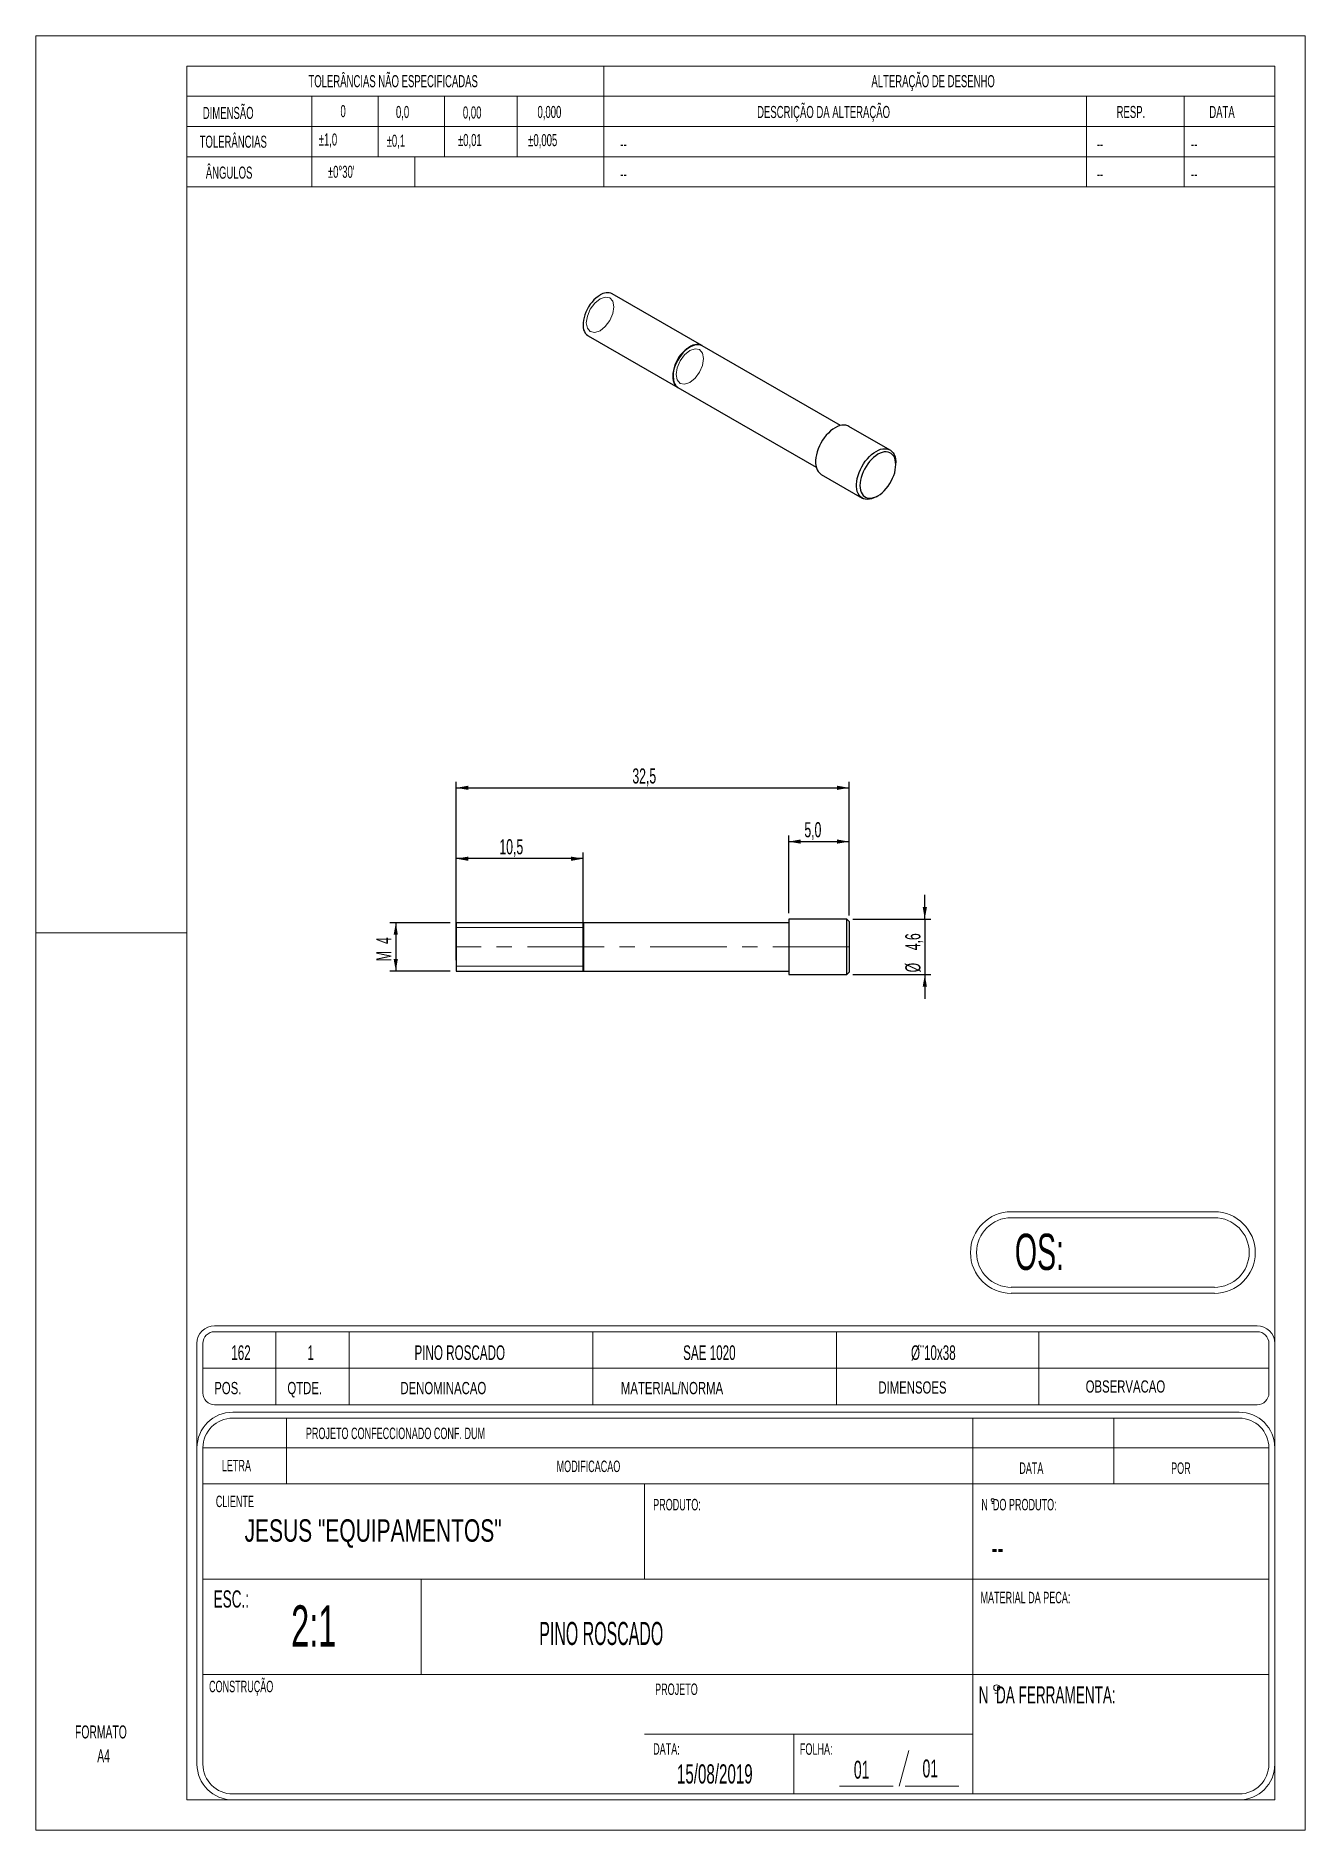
# Model space of a CAD drawing. Header units: millimetres. Extents: x 0 to 105, y 0 to 149.
import ezdxf

# ---------------------------------------------------------------- set-up
doc = ezdxf.new("R2010")
doc.units = ezdxf.units.MM
doc.header["$LTSCALE"] = 0.5
doc.linetypes.add('CENTERX2', pattern=[20.32, 12.7, -2.54, 2.54, -2.54])
doc.layers.add('COTAS', color=7, linetype='Continuous')
doc.styles.add('SLDTEXTSTYLE0', font='TXT', dxfattribs={"width": 0.595745})
doc.styles.add('SLDTEXTSTYLE1', font='TXT', dxfattribs={"width": 0.589474})
doc.styles.add('SLDTEXTSTYLE2', font='TXT', dxfattribs={"width": 0.515789})
doc.styles.add('SLDTEXTSTYLE3', font='TXT', dxfattribs={"width": 0.7})
doc.styles.add('SLDTEXTSTYLE4', font='TXT', dxfattribs={"width": 0.695035})
doc.styles.add('SLDTEXTSTYLE5', font='TXT', dxfattribs={"width": 0.605})
doc.dimstyles.new('SLDDIMSTYLE0', dxfattribs={"dimtxt": 1.25, "dimasz": 1, "dimexe": 0, "dimexo": 0.0625, "dimgap": 0.3125, "dimtad": 1, "dimdec": 0, "dimrnd": 1e-09, "dimzin": 12, "dimdsep": 46, "dimtxsty": 'SLDTEXTSTYLE5', "dimsah": 1, "dimcen": 0.09, "dimadec": 0, "dimazin": 3, "dimtfac": 1, "dimtdec": 3, "dimtofl": 0, "dimtmove": 0, "dimatfit": 3, "dimfxl": 0, "dimfrac": 2, "dimtolj": 1, "dimtzin": 12, "dimarcsym": 0})
doc.dimstyles.new('SLDDIMSTYLE1', dxfattribs={"dimtxt": 1.25, "dimasz": 1, "dimexe": 0, "dimexo": 0.0625, "dimgap": 0.3125, "dimtad": 1, "dimdec": 1, "dimrnd": 1e-09, "dimzin": 12, "dimdsep": 46, "dimtxsty": 'SLDTEXTSTYLE5', "dimsah": 1, "dimcen": 0.09, "dimadec": 0, "dimazin": 3, "dimtfac": 1, "dimtdec": 3, "dimtofl": 0, "dimtmove": 0, "dimatfit": 3, "dimfxl": 0, "dimfrac": 2, "dimtolj": 1, "dimtzin": 12, "dimarcsym": 0})
doc.dimstyles.new('SLDDIMSTYLE2', dxfattribs={"dimtxt": 1.25, "dimasz": 1, "dimexe": 0, "dimexo": 0.0625, "dimgap": 0.3125, "dimtad": 1, "dimdec": 1, "dimrnd": 1e-09, "dimzin": 12, "dimdsep": 46, "dimtxsty": 'SLDTEXTSTYLE5', "dimsah": 1, "dimcen": 0.09, "dimadec": 0, "dimazin": 3, "dimtfac": 1, "dimtdec": 3, "dimtmove": 0, "dimatfit": 0, "dimfxl": 0, "dimfrac": 2, "dimtolj": 1, "dimtzin": 12, "dimarcsym": 0})

# ---------------------------------------------------------------- blocks, each defined once
blk = doc.blocks.new('SW_NOTE_0')
at = {"color": 0, "linetype": 'Continuous', "lineweight": 18, "insert": (0, 1.39), "char_height": 1.076, "attachment_point": 1, "style": 'SLDTEXTSTYLE0'}
blk.add_mtext('FORMATO', dxfattribs=at)
blk = doc.blocks.new('SW_NOTE_0_1')
at = {"color": 0, "linetype": 'Continuous', "lineweight": 18, "insert": (0, 1.39), "char_height": 1.076, "attachment_point": 1, "style": 'SLDTEXTSTYLE0'}
blk.add_mtext('A4', dxfattribs=at)
blk = doc.blocks.new('Bloco2')
at = {"color": 7, "linetype": 'Continuous', "lineweight": 18}
for p, q in [((105.02, 148.53), (0.02, 148.53)), ((0.02, 148.53), (0.02, 0.03)), ((105.02, 0.03), (105.02, 148.53)), ((102.52, 146.03), (12.52, 146.03)), ((12.52, 146.03), (12.52, 2.53)), ((102.52, 2.53), (102.52, 146.03)), ((0.02, 74.28), (12.52, 74.28)), ((12.52, 2.53), (102.52, 2.53)), ((0.02, 0.03), (105.02, 0.03))]:
    blk.add_line(p, q, dxfattribs=at)
for name, p in [('SW_NOTE_0', (3.26, 7.3)), ('SW_NOTE_0_1', (5.1, 5.33))]:
    blk.add_blockref(name, p, dxfattribs=at)
blk = doc.blocks.new('_D')
at = {"layer": 'COTAS'}
for p, q in [((34.28, 75.28), (29.28, 75.28)), ((29.78, 75.28), (29.78, 71.28)), ((34.28, 71.28), (29.28, 71.28))]:
    blk.add_line(p, q, dxfattribs=at)
for points in [[(29.78, 75.28), (29.6, 74.28), (29.95, 74.28)], [(29.78, 71.28), (29.95, 72.28), (29.6, 72.28)]]:
    blk.add_solid(points, dxfattribs=at)
at = {"layer": 'COTAS', "char_height": 1.25, "attachment_point": 1, "rotation": 90, "style": 'SLDTEXTSTYLE5'}
for s, insert in [('4', (28.16, 73.52)), ('M', (28.16, 72.09))]:
    blk.add_mtext(s, dxfattribs=dict(at, insert=insert))
blk = doc.blocks.new('_D_1')
at = {"layer": 'COTAS'}
for p, q in [((34.78, 75.78), (34.78, 86.94)), ((34.78, 86.44), (67.28, 86.44)), ((67.28, 75.88), (67.28, 86.94))]:
    blk.add_line(p, q, dxfattribs=at)
for points in [[(34.78, 86.44), (35.78, 86.27), (35.78, 86.62)], [(67.28, 86.44), (66.28, 86.62), (66.28, 86.27)]]:
    blk.add_solid(points, dxfattribs=at)
at = {"layer": 'COTAS', "insert": (49.35, 88.05), "char_height": 1.25, "attachment_point": 1, "style": 'SLDTEXTSTYLE5'}
blk.add_mtext('32,5', dxfattribs=at)
blk = doc.blocks.new('_D_2')
at = {"layer": 'COTAS'}
for p, q in [((73.54, 75.58), (73.54, 77.58)), ((67.58, 75.58), (74.04, 75.58)), ((73.54, 75.58), (73.54, 70.98)), ((67.58, 70.98), (74.04, 70.98)), ((73.54, 70.98), (73.54, 68.98))]:
    blk.add_line(p, q, dxfattribs=at)
for points in [[(73.54, 75.58), (73.72, 76.58), (73.37, 76.58)], [(73.54, 70.98), (73.37, 69.98), (73.72, 69.98)]]:
    blk.add_solid(points, dxfattribs=at)
at = {"layer": 'COTAS', "char_height": 1.25, "attachment_point": 1, "rotation": 90, "style": 'SLDTEXTSTYLE5'}
for s, insert in [('4,6', (71.93, 73)), ('%%c', (71.93, 71.17))]:
    blk.add_mtext(s, dxfattribs=dict(at, insert=insert))
blk = doc.blocks.new('_D_3')
at = {"layer": 'COTAS'}
for p, q in [((62.28, 76.08), (62.28, 82.49)), ((62.28, 81.99), (67.28, 81.99)), ((67.28, 75.88), (67.28, 82.49))]:
    blk.add_line(p, q, dxfattribs=at)
for points in [[(62.28, 81.99), (63.28, 81.82), (63.28, 82.17)], [(67.28, 81.99), (66.28, 82.17), (66.28, 81.82)]]:
    blk.add_solid(points, dxfattribs=at)
at = {"layer": 'COTAS', "insert": (63.58, 83.6), "char_height": 1.25, "attachment_point": 1, "style": 'SLDTEXTSTYLE5'}
blk.add_mtext('5,0', dxfattribs=at)
blk = doc.blocks.new('_D_4')
at = {"layer": 'COTAS'}
for p, q in [((34.78, 72.17), (34.78, 81.08)), ((45.28, 80.58), (34.78, 80.58)), ((45.28, 72.17), (45.28, 81.08))]:
    blk.add_line(p, q, dxfattribs=at)
for points in [[(34.78, 80.58), (35.78, 80.4), (35.78, 80.75)], [(45.28, 80.58), (44.28, 80.75), (44.28, 80.4)]]:
    blk.add_solid(points, dxfattribs=at)
at = {"layer": 'COTAS', "insert": (38.35, 82.19), "char_height": 1.25, "attachment_point": 1, "style": 'SLDTEXTSTYLE5'}
blk.add_mtext('10,5', dxfattribs=at)

msp = doc.modelspace()

# ---------------------------------------------------------------- linework, layer by layer
at = {"color": 7, "linetype": 'Continuous', "lineweight": 18}
for p, q in [((102.5, 146.18), (12.5, 146.18)), ((12.5, 136.18), (12.5, 146.18)), ((46.98, 136.18), (46.98, 146.18)), ((102.5, 146.18), (102.5, 136.18)), ((12.5, 143.68), (46.98, 143.68)), ((22.82, 136.18), (22.82, 143.68)), ((28.32, 138.68), (28.32, 143.68)), ((33.82, 138.68), (33.82, 143.68)), ((39.82, 138.68), (39.82, 143.68)), ((46.98, 143.68), (102.5, 143.68)), ((86.91, 136.18), (86.91, 143.68)), ((95, 136.18), (95, 143.68)), ((12.5, 141.18), (46.98, 141.18)), ((46.98, 141.18), (102.5, 141.18)), ((12.5, 138.68), (46.98, 138.68)), ((31.35, 138.68), (31.35, 136.18)), ((46.98, 138.68), (102.5, 138.68)), ((12.5, 136.18), (46.98, 136.18)), ((46.98, 136.18), (102.5, 136.18)), ((45.28, 74.89), (34.78, 74.89)), ((34.78, 74.89), (45.28, 74.89)), ((34.78, 74.89), (45.28, 74.89)), ((45.28, 71.67), (34.78, 71.67)), ((34.78, 71.67), (45.28, 71.67)), ((34.78, 71.67), (45.28, 71.67)), ((97.5, 51.36), (80.7, 51.36)), ((97.5, 50.86), (80.7, 50.86)), ((80.7, 45.11), (97.5, 45.11)), ((80.7, 44.61), (97.5, 44.61)), ((101.03, 41.92), (14.79, 41.92)), ((13.32, 5.64), (13.32, 40.45)), ((13.32, 40.45), (13.32, 33.91)), ((13.81, 40.45), (13.81, 36.36)), ((101.03, 41.43), (14.79, 41.43)), ((19.86, 35.38), (19.86, 41.43)), ((25.91, 35.38), (25.91, 41.43)), ((46.07, 35.38), (46.07, 41.43)), ((66.23, 35.38), (66.23, 41.43)), ((82.98, 35.38), (82.98, 41.43)), ((102.01, 36.36), (102.01, 40.45)), ((102.5, 5.64), (102.5, 40.45)), ((13.81, 38.4), (102.01, 38.4)), ((14.79, 35.38), (101.03, 35.38)), ((16.29, 34.77), (99.54, 34.77)), ((16.29, 34.28), (99.54, 34.28)), ((20.73, 28.85), (20.73, 34.28)), ((77.51, 34.28), (77.51, 28.85)), ((89.17, 34.28), (89.17, 28.85)), ((13.82, 5.64), (13.82, 31.81)), ((13.82, 31.81), (102.01, 31.81)), ((102.01, 31.81), (102.01, 5.64)), ((13.82, 28.85), (102.01, 28.85)), ((50.36, 28.85), (50.36, 20.95)), ((77.51, 28.85), (77.51, 20.95)), ((79.1, 27.23), (79.23, 27.23)), ((79.1, 27.22), (79.23, 27.22)), ((13.82, 20.95), (102.01, 20.95)), ((31.88, 13.05), (31.88, 20.95)), ((77.51, 13.05), (77.51, 20.95)), ((13.82, 13.05), (102.01, 13.05)), ((77.51, 13.05), (77.51, 3.17)), ((79.34, 11.5), (79.6, 11.5)), ((50.36, 8.11), (77.51, 8.11)), ((62.7, 8.11), (62.7, 3.17)), ((72.22, 6.77), (71.42, 3.81)), ((99.54, 3.17), (16.29, 3.17)), ((70.93, 3.81), (66.49, 3.81)), ((71.92, 3.81), (76.36, 3.81)), ((99.54, 2.68), (16.29, 2.68)), ((102.22, 2.68), (102.5, 2.68)), ((102.5, 2.68), (102.5, 2.96))]:
    msp.add_line(p, q, dxfattribs=at)
at = {"color": 7, "linetype": 'Continuous', "lineweight": 25}
for p, q in [((55.1, 123.04), (47.68, 127.33)), ((45.68, 123.86), (53.1, 119.58)), ((66.56, 116.43), (55.12, 123.03)), ((53.12, 119.57), (64.56, 112.97)), ((70.67, 114.4), (67.27, 116.36)), ((71.14, 113.19), (71.14, 113.35)), ((64.97, 112.38), (68.37, 110.42)), ((69.52, 110.53), (69.66, 110.62)), ((45.28, 75.28), (34.78, 75.28)), ((34.78, 75.28), (34.78, 71.28)), ((45.28, 75.28), (45.28, 71.28)), ((45.28, 71.28), (45.28, 75.28)), ((45.28, 71.28), (45.28, 75.28)), ((45.31, 75.26), (45.28, 75.26)), ((62.28, 75.28), (45.31, 75.28)), ((45.31, 75.28), (45.31, 71.28)), ((67.08, 75.58), (62.28, 75.58)), ((62.28, 75.58), (62.28, 70.98)), ((67.28, 75.38), (67.08, 75.58)), ((67.08, 70.98), (67.08, 75.58)), ((67.28, 75.38), (67.28, 71.18)), ((45.28, 71.3), (45.31, 71.3)), ((34.78, 71.28), (45.28, 71.28)), ((45.31, 71.28), (62.28, 71.28)), ((62.28, 70.98), (67.08, 70.98)), ((67.08, 70.98), (67.28, 71.18))]:
    msp.add_line(p, q, dxfattribs=at)
at = {"color": 7, "linetype": 'Continuous', "lineweight": 25, "flags": 128}
for points in [[(46.68, 127.23), (46.51, 127.12), (46.33, 126.98), (46.17, 126.82), (46.01, 126.65), (45.86, 126.46), (45.73, 126.25), (45.6, 126.04), (45.5, 125.82), (45.41, 125.59), (45.35, 125.37), (45.3, 125.15), (45.27, 124.93), (45.27, 124.73), (45.28, 124.54), (45.32, 124.36), (45.38, 124.21), (45.45, 124.07), (45.55, 123.96), (45.66, 123.87), (45.68, 123.86)], [(55.11, 123.04), (54.99, 123.09), (54.85, 123.13), (54.69, 123.14), (54.53, 123.11), (54.36, 123.07), (54.19, 122.99), (54.02, 122.89), (53.84, 122.77), (53.67, 122.62), (53.51, 122.45), (53.36, 122.27), (53.22, 122.07), (53.09, 121.86), (52.97, 121.64), (52.88, 121.42), (52.8, 121.2), (52.74, 120.97), (52.71, 120.75), (52.69, 120.55), (52.7, 120.35), (52.72, 120.16), (52.77, 120), (52.84, 119.85), (52.92, 119.73), (53.03, 119.63), (53.11, 119.57)], [(55.12, 123.03), (55.01, 123.08), (54.87, 123.12), (54.72, 123.12), (54.55, 123.1), (54.38, 123.05), (54.21, 122.98), (54.04, 122.88), (53.86, 122.75), (53.7, 122.61), (53.53, 122.44), (53.38, 122.26), (53.24, 122.06), (53.11, 121.85), (53, 121.63), (52.9, 121.41), (52.82, 121.18), (52.76, 120.96), (52.73, 120.74), (52.71, 120.53), (52.72, 120.34), (52.74, 120.15), (52.79, 119.99), (52.86, 119.84), (52.95, 119.72), (53.05, 119.62), (53.12, 119.57)], [(67.27, 116.36), (67.17, 116.41), (67.02, 116.46), (66.85, 116.47), (66.68, 116.46), (66.5, 116.42), (66.31, 116.35), (66.12, 116.25), (65.94, 116.13), (65.75, 115.98), (65.57, 115.81), (65.39, 115.63), (65.23, 115.42), (65.08, 115.21), (64.94, 114.98), (64.82, 114.74), (64.72, 114.5), (64.63, 114.25), (64.57, 114.01), (64.52, 113.77), (64.5, 113.54), (64.5, 113.32), (64.52, 113.12), (64.57, 112.93), (64.63, 112.77), (64.72, 112.62), (64.82, 112.5), (64.94, 112.4), (64.97, 112.38)], [(69.52, 110.53), (69.33, 110.44), (69.14, 110.37), (68.96, 110.33), (68.79, 110.31), (68.62, 110.33), (68.47, 110.37), (68.34, 110.44), (68.21, 110.54), (68.11, 110.66), (68.03, 110.81), (67.96, 110.97), (67.92, 111.16), (67.89, 111.37), (67.89, 111.58), (67.92, 111.81), (67.96, 112.05), (68.03, 112.29), (68.11, 112.54), (68.21, 112.78), (68.34, 113.02), (68.47, 113.25), (68.62, 113.47), (68.79, 113.67), (68.96, 113.86), (69.14, 114.02), (69.33, 114.17), (69.52, 114.29), (69.71, 114.39), (69.89, 114.46), (70.07, 114.5), (70.25, 114.51), (70.41, 114.5), (70.56, 114.45), (70.7, 114.38), (70.82, 114.29), (70.93, 114.16), (71.01, 114.02), (71.08, 113.85), (71.12, 113.66), (71.14, 113.46), (71.14, 113.35)], [(69.66, 110.62), (69.84, 110.73), (70.02, 110.87), (70.19, 111.03), (70.35, 111.21), (70.5, 111.41), (70.64, 111.62), (70.77, 111.83), (70.88, 112.06), (70.97, 112.29), (71.05, 112.52), (71.1, 112.75), (71.13, 112.97), (71.14, 113.19), (71.13, 113.39), (71.1, 113.57), (71.05, 113.74), (70.97, 113.89), (70.88, 114.01), (70.77, 114.11), (70.64, 114.18), (70.5, 114.23), (70.35, 114.25), (70.19, 114.24), (70.02, 114.2), (69.84, 114.14), (69.66, 114.05), (69.48, 113.93), (69.3, 113.79), (69.13, 113.63), (68.97, 113.45), (68.82, 113.25), (68.68, 113.05), (68.55, 112.83), (68.44, 112.6), (68.35, 112.37), (68.27, 112.14), (68.22, 111.91), (68.19, 111.69), (68.17, 111.47), (68.19, 111.27), (68.22, 111.09), (68.27, 110.92), (68.35, 110.77), (68.44, 110.65), (68.55, 110.55), (68.68, 110.48), (68.82, 110.43), (68.97, 110.41), (69.13, 110.42), (69.3, 110.46), (69.48, 110.52), (69.66, 110.62)]]:
    msp.add_lwpolyline(points, dxfattribs=at)
at = {"color": 7, "linetype": 'Continuous', "lineweight": 18, "flags": 128}
for points in [[(46.68, 126.91), (46.24, 126.56), (45.87, 126.06), (45.63, 125.49), (45.54, 124.94), (45.63, 124.49), (45.87, 124.2), (46.24, 124.13), (46.68, 124.28), (47.11, 124.63), (47.48, 125.13), (47.73, 125.7), (47.82, 126.25), (47.73, 126.71), (47.48, 126.99), (47.11, 127.06), (46.68, 126.91)], [(46.68, 126.91), (46.24, 126.56), (45.87, 126.06), (45.63, 125.49), (45.54, 124.94), (45.63, 124.49), (45.87, 124.2), (46.24, 124.13), (46.68, 124.28), (47.11, 124.63), (47.48, 125.13), (47.73, 125.7), (47.82, 126.25), (47.73, 126.71), (47.48, 126.99), (47.11, 127.06), (46.68, 126.91)], [(54.1, 120), (53.67, 119.84), (53.3, 119.92), (53.05, 120.2), (52.97, 120.65), (53.05, 121.21), (53.3, 121.78), (53.67, 122.27), (54.1, 122.63), (54.54, 122.78), (54.91, 122.71), (55.16, 122.42), (55.24, 121.97), (55.16, 121.41), (54.91, 120.85), (54.54, 120.35), (54.1, 120)]]:
    msp.add_lwpolyline(points, dxfattribs=at)
at = {"color": 7, "linetype": 'Continuous', "lineweight": 18}
for centre, radius in [((79.16, 27.5), 0.123), ((79.16, 27.48), 0.123), ((79.49, 11.96), 0.247)]:
    msp.add_circle(centre, radius, dxfattribs=at)
at = {"color": 7, "linetype": 'Continuous', "lineweight": 25}
for centre, radius, start, end in [((47.27, 126.4), 1.02, 66.1472, 125.1632), ((55.38, 120.57), 2.66, 107.4551, 192.5503)]:
    msp.add_arc(centre, radius, start, end, dxfattribs=at)
at = {"color": 7, "linetype": 'Continuous', "lineweight": 18}
for centre, radius, start, end in [((80.7, 47.98), 3.38, 90, 270), ((80.7, 47.98), 2.88, 90, 270), ((97.5, 47.98), 3.38, 270, 90), ((97.5, 47.98), 2.88, 270, 90), ((14.79, 40.45), 1.47, 90, 180), ((101.03, 40.45), 1.47, 0, 90), ((14.79, 40.45), 0.98, 90, 180), ((101.03, 40.45), 0.98, 0, 90), ((14.79, 36.36), 0.98, 180, 270), ((101.03, 36.36), 0.98, 270, 0), ((16.29, 31.81), 2.96, 90, 180), ((16.29, 31.81), 2.47, 90, 180), ((99.54, 31.81), 2.96, 0, 90), ((99.54, 31.81), 2.47, 0, 90), ((16.29, 5.64), 2.96, 180, 270), ((16.29, 5.64), 2.47, 180, 270), ((99.54, 5.64), 2.47, 270, 0), ((99.54, 5.64), 2.96, 270, 0)]:
    msp.add_arc(centre, radius, start, end, dxfattribs=at)
at = {"layer": 'COTAS', "linetype": 'CENTERX2', "lineweight": 18}
msp.add_line((67.33, 73.28), (34.73, 73.28), dxfattribs=at)

# ---------------------------------------------------------------- block references
at = {"layer": 'COTAS'}
msp.add_blockref('Bloco2', (-0.02, 0.15), dxfattribs=at)

# ---------------------------------------------------------------- texts
at = {"color": 7, "linetype": 'Continuous', "lineweight": 0}
for s, insert, char_height, attachment_point, style in [('TOLERÂNCIAS NÃO ESPECIFICADAS', (29.56, 145.43), 1, 2, 'SLDTEXTSTYLE1'), ('ALTERAÇÃO DE DESENHO', (74.23, 145.43), 1, 2, 'SLDTEXTSTYLE1'), ('DIMENSÃO', (13.81, 142.8), 1, 1, 'SLDTEXTSTYLE1'), ('0', (25.2, 142.95), 1, 1, 'SLDTEXTSTYLE1'), ('0,0', (29.79, 142.88), 1, 1, 'SLDTEXTSTYLE1'), ('0,00', (35.33, 142.84), 1, 1, 'SLDTEXTSTYLE1'), ('0,000', (41.5, 142.88), 1, 1, 'SLDTEXTSTYLE1'), ('DESCRIÇÃO DA ALTERAÇÃO', (59.67, 142.88), 1, 1, 'SLDTEXTSTYLE1'), ('RESP.', (89.41, 142.88), 1, 1, 'SLDTEXTSTYLE1'), ('DATA', (97.08, 142.88), 1, 1, 'SLDTEXTSTYLE1'), ('TOLERÂNCIAS', (13.55, 140.42), 1, 1, 'SLDTEXTSTYLE1'), ('±1,0', (23.4, 140.6), 1, 1, 'SLDTEXTSTYLE1'), ('±0,1', (29.02, 140.5), 1, 1, 'SLDTEXTSTYLE1'), ('±0,01', (34.92, 140.56), 1, 1, 'SLDTEXTSTYLE1'), ('±0,005', (40.73, 140.55), 1, 1, 'SLDTEXTSTYLE1'), ('--', (48.35, 140.24), 1, 1, 'SLDTEXTSTYLE1'), ('--', (87.77, 140.24), 1, 1, 'SLDTEXTSTYLE1'), ('--', (95.57, 140.24), 1, 1, 'SLDTEXTSTYLE1'), ('ÂNGULOS', (14.06, 137.86), 1, 1, 'SLDTEXTSTYLE1'), ("±0°30'", (24.16, 137.93), 1, 1, 'SLDTEXTSTYLE1'), ('--', (48.35, 137.74), 1, 1, 'SLDTEXTSTYLE1'), ('--', (87.77, 137.74), 1, 1, 'SLDTEXTSTYLE1'), ('--', (95.57, 137.74), 1, 1, 'SLDTEXTSTYLE1'), ('OS:', (80.99, 49.54), 3, 1, 'SLDTEXTSTYLE1'), ('162', (16.97, 40.3), 1.21, 2, 'SLDTEXTSTYLE0'), ('1', (22.74, 40.3), 1.21, 2, 'SLDTEXTSTYLE0'), ('PINO ROSCADO', (35.07, 40.3), 1.2096, 2, 'SLDTEXTSTYLE0'), ('SAE 1020', (55.72, 40.3), 1.21, 2, 'SLDTEXTSTYLE0'), ('Ø¨10x38', (74.25, 40.3), 1.21, 2, 'SLDTEXTSTYLE0'), ('POS.', (14.76, 37.27), 1.011, 1, 'SLDTEXTSTYLE4'), ('QTDE.', (20.81, 37.27), 1.011, 1, 'SLDTEXTSTYLE4'), ('DENOMINACAO', (30.16, 37.27), 1.0112, 1, 'SLDTEXTSTYLE4'), ('MATERIAL/NORMA', (48.4, 37.27), 1.0112, 1, 'SLDTEXTSTYLE4'), ('DIMENSOES', (69.7, 37.32), 1.011, 1, 'SLDTEXTSTYLE4'), ('OBSERVACAO', (86.85, 37.4), 1.011, 1, 'SLDTEXTSTYLE4'), ('PROJETO CONFECCIONADO CONF. DUM', (22.34, 33.49), 0.948, 1, 'SLDTEXTSTYLE1'), ('LETRA', (15.39, 30.82), 0.948, 1, 'SLDTEXTSTYLE1'), ('MODIFICACAO', (43.08, 30.76), 0.948, 1, 'SLDTEXTSTYLE1'), ('DATA', (81.36, 30.61), 0.948, 1, 'SLDTEXTSTYLE1'), ('POR', (93.92, 30.61), 0.948, 1, 'SLDTEXTSTYLE1'), ('CLIENTE', (14.89, 27.86), 0.948, 1, 'SLDTEXTSTYLE1'), ('PRODUTO:', (51.07, 27.59), 0.948, 1, 'SLDTEXTSTYLE1'), ('N  DO PRODUTO:', (78.22, 27.59), 0.948, 1, 'SLDTEXTSTYLE1'), ('JESUS "EQUIPAMENTOS"', (17.27, 25.9), 1.8521, 1, 'SLDTEXTSTYLE3'), ('--', (79.06, 24.64), 2.133, 1, 'SLDTEXTSTYLE2'), ('ESC.:', (14.71, 20.02), 1.422, 1, 'SLDTEXTSTYLE1'), ('MATERIAL DA PECA:', (78.15, 19.9), 0.948, 1, 'SLDTEXTSTYLE1'), ('2:1', (21.12, 18.78), 3.413, 1, 'SLDTEXTSTYLE1'), ('PINO ROSCADO', (41.65, 17.41), 1.9112, 1, 'SLDTEXTSTYLE2'), ('CONSTRUÇÃO', (14.33, 12.54), 0.948, 1, 'SLDTEXTSTYLE1'), ('PROJETO', (51.23, 12.31), 0.948, 1, 'SLDTEXTSTYLE1'), ('N  DA FERRAMENTA:', (78, 12.08), 1.422, 1, 'SLDTEXTSTYLE1'), ('DATA:', (51.07, 7.37), 0.948, 1, 'SLDTEXTSTYLE1'), ('FOLHA:', (63.21, 7.36), 0.948, 1, 'SLDTEXTSTYLE1'), ('01', (73.35, 6.02), 1.481, 1, 'SLDTEXTSTYLE1'), ('15/08/2019', (53.04, 5.62), 1.587, 1, 'SLDTEXTSTYLE1'), ('01', (67.67, 5.92), 1.481, 1, 'SLDTEXTSTYLE1')]:
    msp.add_mtext(s, dxfattribs=dict(at, insert=insert, char_height=char_height, attachment_point=attachment_point, style=style))

# ---------------------------------------------------------------- dimensions: what is measured, and where the dimension line sits
at = {"layer": 'COTAS'}
for base, p1, p2, picture, middle in [((67.28, 86.44), (34.78, 75.28), (67.28, 75.38), '_D_1', (51.03, 86.44)), ((67.28, 81.99), (62.28, 75.58), (67.28, 75.38), '_D_3', (64.78, 81.99)), ((34.78, 80.58), (45.28, 71.67), (34.78, 71.67), '_D_4', (40.03, 80.58))]:
    dim = msp.add_linear_dim(base=base, p1=p1, p2=p2, angle=0, dimstyle='SLDDIMSTYLE1', dxfattribs=at)
    dim.commit()
    dim.dimension.update_dxf_attribs({"geometry": picture, "text_midpoint": middle, "dimtype": 160})
for base, p1, p2, text, dimstyle, picture, middle in [((73.54, 70.98), (67.08, 75.58), (67.08, 70.98), '%%c<>', 'SLDDIMSTYLE2', '_D_2', (73.54, 73.28)), ((29.78, 71.28), (34.78, 75.28), (34.78, 71.28), 'M<>', 'SLDDIMSTYLE0', '_D', (29.78, 73.28))]:
    dim = msp.add_linear_dim(base=base, p1=p1, p2=p2, angle=90, text=text, dimstyle=dimstyle, dxfattribs=at)
    dim.commit()
    dim.dimension.update_dxf_attribs({"geometry": picture, "text_midpoint": middle, "dimtype": 160})

doc.saveas('drawing.dxf')
